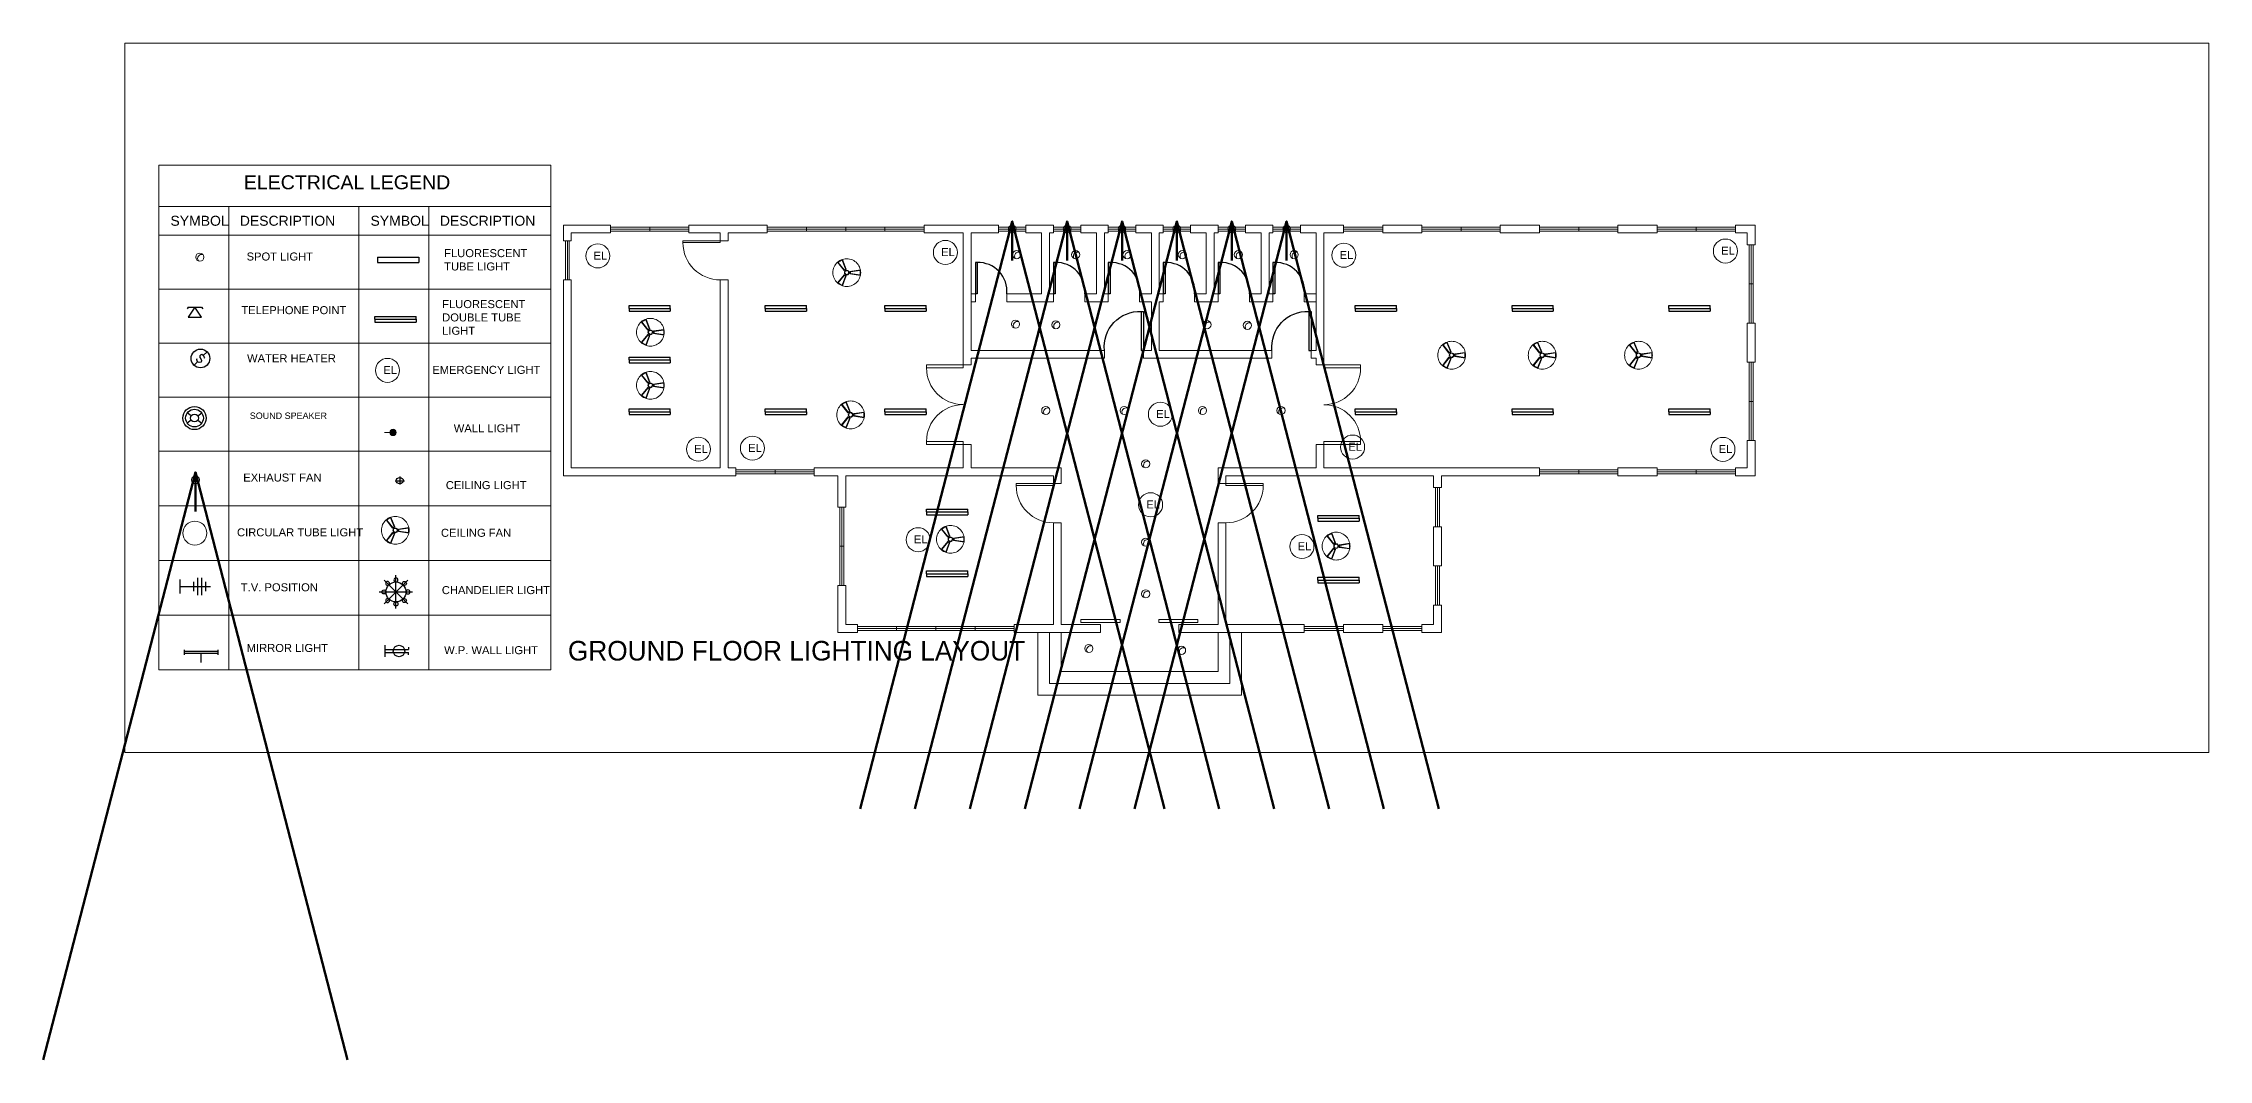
# Model space of a CAD drawing. Header units: inches. Extents: x 4 to 844, y 19 to 530.
# Drawn here: x 4 to 59.3, y 18.7 to 44.6 of the extents above; entities that cross this region are included whole.
import ezdxf

# ---------------------------------------------------------------- set-up
doc = ezdxf.new("R2010")
doc.units = ezdxf.units.IN
doc.header["$MEASUREMENT"] = 0
for name, color, linetype in [('DOOR', 2, 'Continuous'), ('EL_FITTINGS', 3, 'Continuous'), ('ELEC', 10, 'Continuous'), ('FUR', 6, 'Continuous'), ('Sanitry', 251, 'Continuous')]:
    doc.layers.add(name, color=color, linetype=linetype)
doc.layers.add('ELECTRICAL', color=200, linetype='Continuous', lineweight=18)
doc.styles.add('ARIAL', font='arial.ttf')
doc.styles.get("Standard").update_dxf_attribs({"font": 'arial.ttf'})
doc.styles.add('STYLUS', font='stylu.ttf')
doc.dimstyles.get("Standard").update_dxf_attribs({"dimtxt": 0.18, "dimasz": 0.18, "dimexe": 0.18, "dimexo": 0.0625, "dimgap": 0.09, "dimtad": 0, "dimtih": 1, "dimtoh": 1, "dimdec": 4, "dimzin": 0, "dimdsep": 46, "dimtxsty": 'Standard', "dimcen": 0.09, "dimadec": 0, "dimazin": 0, "dimtfac": 1, "dimtdec": 4, "dimtofl": 0, "dimtmove": 0, "dimatfit": 3, "dimfxl": 1, "dimtolj": 1, "dimtzin": 0, "dimarcsym": 0})

# ---------------------------------------------------------------- blocks, each defined once
blk = doc.blocks.new('DESK4')
at = {"color": 0}
for p, q in [((0, 1), (-0.06, 1)), ((0, 0), (-0.06, 0))]:
    blk.add_line(p, q, dxfattribs=at)
blk.add_lwpolyline([(-0.06, 1), (-0.06, 0)], dxfattribs=at)
blk.add_lwpolyline([(0.944, 0, 0.455404), (0, 1), (0, 0)], format="xyb", dxfattribs=at)
blk = doc.blocks.new('Fluorescent Double Tube Light')
at = {"layer": 'EL_FITTINGS', "color": 1}
for p, q in [((-51.5, 7.2), (51.5, 7.2)), ((-51.5, 0), (-51.5, 7.2)), ((-51.5, 0), (51.5, 0)), ((51.5, 0), (51.5, 7.2)), ((-51.5, 0), (51.5, 0)), ((-51.5, 0), (-51.5, -7.2)), ((-51.5, -7.2), (51.5, -7.2)), ((51.5, 0), (51.5, -7.2))]:
    blk.add_line(p, q, dxfattribs=at)
blk = doc.blocks.new('Telephone Point')
at = {"layer": 'EL_FITTINGS', "color": 1}
for p, q in [((-16.8, 24.7), (-19.6, 20.8)), ((0, 24.7), (-16.8, 0)), ((-16.8, 24.7), (16.8, 24.7)), ((-16.8, 0), (16.8, 0)), ((16.8, 0), (0, 24.7)), ((16.8, 24.7), (19.6, 20.8))]:
    blk.add_line(p, q, dxfattribs=at)
blk = doc.blocks.new('Water Heater')
at = {"layer": 'EL_FITTINGS', "color": 1}
for p, q in [((30.5, 7.4), (39.9, 16.6)), ((16.1, -8.7), (7.5, -17.2))]:
    blk.add_line(p, q, dxfattribs=at)
for points in [[(33.1, 1.7), (32.8, 4.8), (30.5, 7.4), (27.1, 9.5), (23.9, 9.2), (21.9, 6.6), (21.9, 2), (24.2, -0.9), (25.9, -5), (24.8, -9.3), (19.8, -10.1), (16.1, -8.7), (14.7, -3.8), (14.7, -2.4), (15.5, -0.1)], [(33.1, 1.7), (32.6, -0.3)]]:
    blk.add_lwpolyline(points, dxfattribs=at)
blk.add_circle((23.4, 0), 23.4, dxfattribs=at)
blk = doc.blocks.new('Flourescent Tube Light')
at = {"layer": 'EL_FITTINGS', "color": 1}
for p, q in [((-51.5, 6.8), (51.5, 6.8)), ((-51.5, 6.8), (-51.5, -6.8)), ((51.5, 6.8), (51.5, -6.8)), ((-51.5, -6.8), (51.5, -6.8))]:
    blk.add_line(p, q, dxfattribs=at)
blk = doc.blocks.new('DRHUDR')
at = {"color": 1}
for p, q in [((53434.9, 7577.1), (53424.6, 7584.4)), ((53451.1, 7577.1), (53461.4, 7584.4)), ((53434.9, 7565.4), (53424.6, 7558)), ((53451.1, 7565.4), (53461.4, 7558))]:
    blk.add_line(p, q, dxfattribs=at)
for radius in [29.6, 22.6, 9.97]:
    blk.add_circle((53443, 7571.2), radius, dxfattribs=at)
blk = doc.blocks.new('WALL LIGHT')
at = {"layer": 'ELECTRICAL'}
blk.add_hatch(color=256, dxfattribs=at).paths.add_polyline_path([(0.468, 0, 1), (0.217, 0, 1)])
blk.add_line((0.217, 0), (0, 0), dxfattribs=at)
blk.add_circle((0.342, 0), 0.126, dxfattribs=at)
blk = doc.blocks.new('Ceiling light')
at = {"layer": 'ELEC'}
for p, q in [((0, 0.157), (0, -0.157)), ((-0.187, -0.007), (0.178, -0.007))]:
    blk.add_line(p, q, dxfattribs=at)
blk.add_ellipse((-0.004, -0.005), major_axis=(0.141, 0), ratio=0.898978, start_param=3.141593, end_param=9.424778, dxfattribs=at)
blk = doc.blocks.new('dtrhtr')
at = {"layer": 'EL_FITTINGS', "color": 1}
for p, q in [((110116.8, -17669.4), (110116.8, -17682.1)), ((110202.4, -17673.1), (110116.8, -17673.1)), ((110202.4, -17669.4), (110202.4, -17682.1)), ((110202.4, -17678.4), (110116.8, -17678.4)), ((110159.6, -17678.4), (110159.6, -17701.3))]:
    blk.add_line(p, q, dxfattribs=at)
blk = doc.blocks.new('T.V. Position')
at = {"layer": 'EL_FITTINGS', "color": 1}
for p, q in [((0, 17.6), (0, -17.6)), ((0, 0), (76.7, 0)), ((34.5, 11.9), (34.5, -11.9)), ((44.4, 21.8), (44.4, -21.8)), ((54.3, 21.8), (54.3, -21.8)), ((64.2, 11.9), (64.2, -11.9))]:
    blk.add_line(p, q, dxfattribs=at)
blk = doc.blocks.new('WP Wall Light')
at = {"layer": 'EL_FITTINGS', "color": 1}
for p, q in [((0, 14.9), (0, -14.9)), ((0, 3.9), (59.1, 3.9)), ((59.1, 9.9), (59.1, 3.9)), ((0, -3.9), (59.1, -3.9)), ((59.1, -9.9), (59.1, -3.9))]:
    blk.add_line(p, q, dxfattribs=at)
blk.add_circle((35.4, 0), 14.3, dxfattribs=at)
blk = doc.blocks.new('Chandelier Light')
at = {"layer": 'EL_FITTINGS', "color": 1, "linetype": 'Continuous'}
for p, q in [((-41.7, 0), (41.7, 0)), ((29.5, 29.5), (-29.5, -29.5)), ((-29.5, 29.5), (29.5, -29.5)), ((0, -41.7), (0, 41.7))]:
    blk.add_line(p, q, dxfattribs=at)
at = {"layer": 'EL_FITTINGS', "color": 2, "linetype": 'Continuous', "extrusion": (0, 0, -1)}
for centre, major_axis in [((-30, 0), (-3.54, 3.54)), ((-30, 0), (-3.54, 3.54)), ((-21, 21.4), (0.05, 5)), ((0, 30), (3.54, 3.54)), ((-21, -21.4), (-5, -0.05))]:
    blk.add_ellipse(centre, major_axis=major_axis, ratio=1, start_param=0.785398, end_param=7.068583, dxfattribs=at)
at = {"layer": 'EL_FITTINGS', "color": 4, "linetype": 'Continuous', "extrusion": (0, 0, -1)}
blk.add_ellipse((0, 0), major_axis=(17.7, 17.7), ratio=1, start_param=0.785398, end_param=7.068583, dxfattribs=at)
at = {"layer": 'EL_FITTINGS', "color": 2, "linetype": 'Continuous'}
for centre, major_axis in [((21, 21.4), (-0.05, 5)), ((30, 0), (3.54, 3.54)), ((30, 0), (3.54, 3.54)), ((0, -30), (3.54, -3.54)), ((0, -30), (3.54, -3.54)), ((21, -21.4), (5, -0.05))]:
    blk.add_ellipse(centre, major_axis=major_axis, ratio=1, start_param=0.785398, end_param=7.068583, dxfattribs=at)

msp = doc.modelspace()

# ---------------------------------------------------------------- linework, layer by layer
at = {"color": 18, "lineweight": 0, "true_color": 0x000000}
for p, q in [((6.9703, 28.64019), (6.9703, 41.52901)), ((6.9703, 41.52901), (16.9703, 41.52901)), ((16.9703, 41.52901), (16.9703, 28.64019)), ((6.9703, 40.47258), (16.9703, 40.47258)), ((8.75727, 40.47258), (8.75727, 28.64019)), ((12.07399, 40.47258), (12.07399, 28.64019)), ((13.86096, 40.47258), (13.86096, 28.64019)), ((6.9703, 39.73765), (16.9703, 39.73765)), ((6.9703, 38.35966), (16.9703, 38.35966)), ((6.9703, 36.98166), (16.9703, 36.98166)), ((6.9703, 35.60366), (16.9703, 35.60366)), ((6.9703, 34.22567), (16.9703, 34.22567)), ((6.9703, 32.8293), (16.9703, 32.8293)), ((6.9703, 31.43293), (16.9703, 31.43293)), ((6.9703, 30.03656), (16.9703, 30.03656)), ((6.9703, 28.64019), (16.9703, 28.64019))]:
    msp.add_line(p, q, dxfattribs=at)
at = {"color": 40, "lineweight": 0, "true_color": 0xf8d731}
for p, q in [((17.29592, 39.99795), (18.49592, 39.99795)), ((17.29592, 39.59795), (17.29592, 39.99795)), ((18.49592, 39.79795), (18.49592, 39.99795)), ((18.49592, 39.94795), (20.49592, 39.94795)), ((18.49592, 39.89795), (20.49592, 39.89795)), ((18.49592, 39.84795), (20.49592, 39.84795)), ((19.49592, 39.84795), (19.49592, 39.94795)), ((20.49592, 39.99795), (22.49592, 39.99795)), ((20.49592, 39.79795), (20.49592, 39.99795)), ((22.49592, 39.79795), (22.49592, 39.99795)), ((22.49592, 39.94795), (26.49592, 39.94795)), ((22.49592, 39.89795), (26.49592, 39.89795)), ((22.49592, 39.84795), (26.49592, 39.84795)), ((23.49592, 39.84795), (23.49592, 39.94795)), ((24.49592, 39.84795), (24.49592, 39.94795)), ((25.49592, 39.84795), (25.49592, 39.94795)), ((26.49592, 39.99795), (28.09592, 39.99795)), ((26.49592, 39.79795), (26.49592, 39.99795)), ((26.49592, 39.99795), (28.39556, 39.99795)), ((28.39556, 39.94795), (29.09562, 39.94795)), ((28.39556, 39.89795), (29.09562, 39.89795)), ((28.39556, 39.84795), (29.09562, 39.84795)), ((29.09562, 39.79795), (29.09562, 39.99795)), ((29.79562, 39.94795), (30.49568, 39.94795)), ((29.79562, 39.89795), (30.49568, 39.89795)), ((29.79562, 39.84795), (30.49568, 39.84795)), ((30.49568, 39.79795), (30.49568, 39.99795)), ((31.19568, 39.94795), (31.89574, 39.94795)), ((31.19568, 39.89795), (31.89574, 39.89795)), ((31.19568, 39.84795), (31.89574, 39.84795)), ((31.89574, 39.79795), (31.89574, 39.99795)), ((32.59574, 39.94795), (33.2958, 39.94795)), ((32.59574, 39.89795), (33.2958, 39.89795)), ((32.59574, 39.84795), (33.2958, 39.84795)), ((33.2958, 39.79795), (33.2958, 39.99795)), ((33.9958, 39.94795), (34.69586, 39.94795)), ((33.9958, 39.89795), (34.69586, 39.89795)), ((33.9958, 39.84795), (34.69586, 39.84795)), ((34.69586, 39.79795), (34.69586, 39.99795)), ((35.39586, 39.94795), (36.09592, 39.94795)), ((35.39586, 39.89795), (36.09592, 39.89795)), ((35.39586, 39.84795), (36.09592, 39.84795)), ((36.09592, 39.99795), (37.19592, 39.99795)), ((36.09592, 39.99795), (37.19592, 39.99795)), ((36.09592, 39.79795), (36.09592, 39.99795)), ((37.19592, 39.79795), (37.19592, 39.99795)), ((37.19592, 39.94795), (38.19592, 39.94795)), ((37.19592, 39.89795), (38.19592, 39.89795)), ((37.19592, 39.84795), (38.19592, 39.84795)), ((38.19592, 39.99795), (39.19592, 39.99795)), ((38.19592, 39.79795), (38.19592, 39.99795)), ((39.19592, 39.79795), (39.19592, 39.99795)), ((39.19592, 39.94795), (41.19592, 39.94795)), ((39.19592, 39.89795), (41.19592, 39.89795)), ((39.19592, 39.84795), (41.19592, 39.84795)), ((40.19592, 39.84795), (40.19592, 39.94795)), ((41.19592, 39.99795), (42.19592, 39.99795)), ((41.19592, 39.79795), (41.19592, 39.99795)), ((42.19592, 39.79795), (42.19592, 39.99795)), ((42.19592, 39.94795), (44.19592, 39.94795)), ((42.19592, 39.89795), (44.19592, 39.89795)), ((42.19592, 39.84795), (44.19592, 39.84795)), ((43.19592, 39.84795), (43.19592, 39.94795)), ((44.19592, 39.99795), (45.19592, 39.99795)), ((44.19592, 39.79795), (44.19592, 39.99795)), ((45.19592, 39.79795), (45.19592, 39.99795)), ((45.19592, 39.94795), (47.19592, 39.94795)), ((45.19592, 39.89795), (47.19592, 39.89795)), ((45.19592, 39.84795), (47.19592, 39.84795)), ((46.19592, 39.84795), (46.19592, 39.94795)), ((47.19592, 39.99795), (47.69592, 39.99795)), ((47.19592, 39.79795), (47.19592, 39.99795)), ((47.69592, 39.99795), (47.69592, 39.49795)), ((17.49592, 39.59795), (17.29592, 39.59795)), ((17.34592, 38.59795), (17.34592, 39.59795)), ((17.39592, 38.59795), (17.39592, 39.59795)), ((17.44592, 38.59795), (17.44592, 39.59795)), ((21.29592, 39.59795), (21.49592, 39.59795)), ((47.49592, 39.49795), (47.69592, 39.49795)), ((47.54592, 39.49795), (47.54592, 37.49795)), ((47.59592, 39.49795), (47.59592, 37.49795)), ((47.64592, 39.49795), (47.64592, 37.49795)), ((17.29592, 33.59795), (17.29592, 38.59795)), ((17.49592, 38.59795), (17.29592, 38.59795)), ((21.29592, 38.59795), (21.49592, 38.59795)), ((27.70433, 38.24186), (27.80433, 38.24186)), ((27.80433, 38.24186), (27.80433, 38.04186)), ((28.60433, 38.24186), (28.60433, 38.04186)), ((29.69562, 38.24186), (29.79562, 38.24186)), ((29.79562, 38.24186), (29.79562, 38.04186)), ((30.59562, 38.24186), (30.59562, 38.04186)), ((31.09568, 38.24186), (31.19568, 38.24186)), ((31.19568, 38.24186), (31.19568, 38.04186)), ((31.99568, 38.24186), (31.99568, 38.04186)), ((32.49574, 38.24186), (32.59574, 38.24186)), ((32.59574, 38.24186), (32.59574, 38.04186)), ((33.39574, 38.24186), (33.39574, 38.04186)), ((33.8958, 38.24186), (33.9958, 38.24186)), ((33.9958, 38.24186), (33.9958, 38.04186)), ((34.7958, 38.24186), (34.7958, 38.04186)), ((35.29586, 38.24186), (35.39586, 38.24186)), ((35.39586, 38.24186), (35.39586, 38.04186)), ((36.19586, 38.24186), (36.19586, 38.04186)), ((47.54592, 38.49795), (47.64592, 38.49795)), ((47.49592, 37.49795), (47.69592, 37.49795)), ((47.69592, 37.49795), (47.69592, 36.49795)), ((31.09592, 36.79795), (31.09592, 36.59795)), ((32.09592, 36.79795), (32.09592, 36.59795)), ((35.37084, 36.79795), (35.37084, 36.59795)), ((36.37084, 36.79795), (36.37084, 36.59795)), ((47.49592, 36.49795), (47.69592, 36.49795)), ((47.54592, 36.49795), (47.54592, 34.49795)), ((47.59592, 36.49795), (47.59592, 34.49795)), ((47.64592, 36.49795), (47.64592, 34.49795)), ((27.49592, 36.43143), (27.69592, 36.43143)), ((36.69592, 36.42992), (36.49592, 36.42992)), ((47.54592, 35.49795), (47.64592, 35.49795)), ((27.69592, 34.39795), (27.49592, 34.39795)), ((36.49592, 34.39795), (36.69592, 34.39795)), ((47.49592, 34.49795), (47.69592, 34.49795)), ((47.69592, 34.49795), (47.69592, 33.59795)), ((21.69592, 33.79795), (21.69592, 33.59795)), ((23.69592, 33.74795), (21.69592, 33.74795)), ((23.69592, 33.69795), (21.69592, 33.69795)), ((22.69592, 33.74795), (22.69592, 33.64795)), ((23.69592, 33.79795), (23.69592, 33.59795)), ((42.19592, 33.79795), (42.19592, 33.59795)), ((44.19592, 33.74795), (42.19592, 33.74795)), ((44.19592, 33.69795), (42.19592, 33.69795)), ((43.19592, 33.74795), (43.19592, 33.64795)), ((44.19592, 33.79795), (44.19592, 33.59795)), ((45.19592, 33.79795), (45.19592, 33.59795)), ((47.19592, 33.74795), (45.19592, 33.74795)), ((47.19592, 33.69795), (45.19592, 33.69795)), ((46.19592, 33.74795), (46.19592, 33.64795)), ((47.19592, 33.79795), (47.19592, 33.59795)), ((21.69592, 33.59795), (17.29592, 33.59795)), ((17.49592, 33.59795), (21.69592, 33.59795)), ((23.69592, 33.64795), (21.69592, 33.64795)), ((23.69592, 33.59795), (24.29592, 33.59795)), ((24.29592, 33.59795), (23.69592, 33.59795)), ((24.29592, 32.79795), (24.29592, 33.59795)), ((29.79592, 33.39795), (29.99592, 33.39795)), ((34.19592, 33.39795), (33.99592, 33.39795)), ((39.49592, 33.29795), (39.69592, 33.29795)), ((39.54592, 33.29795), (39.54592, 32.29795)), ((39.59592, 33.29795), (39.59592, 32.29795)), ((39.64592, 33.29795), (39.64592, 32.29795)), ((39.69592, 33.59795), (42.19592, 33.59795)), ((42.19592, 33.59795), (39.69592, 33.59795)), ((39.69592, 33.59795), (39.69592, 33.29795)), ((44.19592, 33.64795), (42.19592, 33.64795)), ((44.19592, 33.59795), (45.19592, 33.59795)), ((45.19592, 33.59795), (44.19592, 33.59795)), ((47.19592, 33.64795), (45.19592, 33.64795)), ((47.19592, 33.59795), (47.49592, 33.59795)), ((47.69592, 33.59795), (47.19592, 33.59795)), ((24.49592, 32.79795), (24.29592, 32.79795)), ((24.34592, 30.79795), (24.34592, 32.79795)), ((24.39592, 30.79795), (24.39592, 32.79795)), ((24.44592, 30.79795), (24.44592, 32.79795)), ((29.79592, 32.39795), (29.99592, 32.39795)), ((34.19592, 32.39795), (33.99592, 32.39795)), ((39.49592, 32.29795), (39.69592, 32.29795)), ((39.69592, 32.29795), (39.69592, 31.29795)), ((24.44592, 31.79795), (24.34592, 31.79795)), ((39.49592, 31.29795), (39.69592, 31.29795)), ((39.54592, 31.29795), (39.54592, 30.29795)), ((39.59592, 31.29795), (39.59592, 30.29795)), ((39.64592, 31.29795), (39.64592, 30.29795)), ((24.29592, 29.59795), (24.29592, 30.79795)), ((24.49592, 30.79795), (24.29592, 30.79795)), ((30.49737, 29.92851), (31.49737, 29.92851)), ((30.49737, 29.84851), (30.49737, 29.92851)), ((31.49737, 29.84851), (30.49737, 29.84851)), ((31.49737, 29.92851), (31.49737, 29.84851)), ((32.48127, 29.92851), (33.48127, 29.92851)), ((32.48127, 29.84851), (32.48127, 29.92851)), ((33.48127, 29.84851), (32.48127, 29.84851)), ((33.48127, 29.92851), (33.48127, 29.84851)), ((39.49592, 30.29795), (39.69592, 30.29795)), ((39.69592, 30.29795), (39.69592, 29.59795)), ((24.79592, 29.59795), (24.29592, 29.59795)), ((24.79592, 29.79795), (24.79592, 29.59795)), ((28.79592, 29.74795), (24.79592, 29.74795)), ((28.79592, 29.69795), (24.79592, 29.69795)), ((28.79592, 29.64795), (24.79592, 29.64795)), ((25.79592, 29.74795), (25.79592, 29.64795)), ((26.79592, 29.74795), (26.79592, 29.64795)), ((27.79592, 29.74795), (27.79592, 29.64795)), ((28.79592, 29.79795), (28.79592, 29.59795)), ((30.99592, 29.59795), (28.79592, 29.59795)), ((30.99592, 29.79795), (30.99592, 29.59795)), ((32.99592, 29.79795), (32.99592, 29.59795)), ((36.19592, 29.59795), (32.99592, 29.59795)), ((36.19592, 29.79795), (36.19592, 29.59795)), ((37.19592, 29.74795), (36.19592, 29.74795)), ((37.19592, 29.69795), (36.19592, 29.69795)), ((37.19592, 29.64795), (36.19592, 29.64795)), ((37.19592, 29.79795), (37.19592, 29.59795)), ((38.19592, 29.59795), (37.19592, 29.59795)), ((38.19592, 29.79795), (38.19592, 29.59795)), ((39.19592, 29.74795), (38.19592, 29.74795)), ((39.19592, 29.69795), (38.19592, 29.69795)), ((39.19592, 29.64795), (38.19592, 29.64795)), ((39.19592, 29.79795), (39.19592, 29.59795)), ((39.69592, 29.59795), (39.19592, 29.59795))]:
    msp.add_line(p, q, dxfattribs=at)
at = {"lineweight": 0}
for p, q in [((17.49592, 39.79795), (18.49592, 39.79795)), ((17.49592, 39.79795), (17.49592, 39.59795)), ((20.49592, 39.79795), (21.29592, 39.79795)), ((21.29592, 39.79795), (21.29592, 39.59795)), ((21.49592, 39.79795), (22.49592, 39.79795)), ((21.49592, 39.79795), (21.49592, 39.59795)), ((26.49592, 39.79795), (27.49592, 39.79795)), ((27.49592, 39.79795), (27.49592, 36.39795)), ((27.69586, 39.79795), (28.39556, 39.79795)), ((27.69592, 39.79795), (27.69592, 36.79795)), ((28.39556, 39.79795), (28.39556, 39.99795)), ((29.79562, 39.99795), (29.09562, 39.99795)), ((29.09562, 39.79795), (29.49562, 39.79795)), ((29.49562, 39.79795), (29.49562, 38.24186)), ((29.69562, 39.79795), (29.69562, 38.24186)), ((29.69562, 39.79795), (29.79562, 39.79795)), ((29.79562, 39.79795), (29.79562, 39.99795)), ((30.49568, 39.99795), (31.19568, 39.99795)), ((30.49568, 39.79795), (30.89568, 39.79795)), ((30.89568, 39.79795), (30.89568, 38.24186)), ((31.09568, 39.79795), (31.09568, 38.24186)), ((31.09568, 39.79795), (31.19568, 39.79795)), ((31.19568, 39.79795), (31.19568, 39.99795)), ((31.89574, 39.99795), (32.59574, 39.99795)), ((31.89574, 39.79795), (32.29574, 39.79795)), ((32.29574, 39.79795), (32.29574, 38.24186)), ((32.49574, 39.79795), (32.49574, 38.24186)), ((32.49574, 39.79795), (32.59574, 39.79795)), ((32.59574, 39.79795), (32.59574, 39.99795)), ((33.2958, 39.99795), (33.9958, 39.99795)), ((33.2958, 39.79795), (33.6958, 39.79795)), ((33.6958, 39.79795), (33.6958, 38.24186)), ((33.8958, 39.79795), (33.8958, 38.24186)), ((33.8958, 39.79795), (33.9958, 39.79795)), ((33.9958, 39.79795), (33.9958, 39.99795)), ((34.69586, 39.99795), (35.39586, 39.99795)), ((34.69586, 39.79795), (35.09586, 39.79795)), ((35.09586, 39.79795), (35.09586, 38.24186)), ((35.29586, 39.79795), (35.29586, 38.24186)), ((35.29586, 39.79795), (35.39586, 39.79795)), ((35.39586, 39.79795), (35.39586, 39.99795)), ((36.09592, 39.79795), (36.49592, 39.79795)), ((36.09592, 39.79795), (36.49592, 39.79795)), ((36.49592, 39.79795), (36.49592, 36.79795)), ((36.69592, 39.79795), (37.19592, 39.79795)), ((36.69592, 39.79795), (36.69592, 36.39795)), ((38.19592, 39.79795), (39.19592, 39.79795)), ((41.19592, 39.79795), (42.19592, 39.79795)), ((44.19592, 39.79795), (45.19592, 39.79795)), ((47.19592, 39.79795), (47.49592, 39.79795)), ((47.49592, 39.79795), (47.49592, 39.49795)), ((17.49592, 38.59795), (17.49592, 33.79795)), ((21.29592, 38.59795), (21.29592, 33.79795)), ((21.49592, 38.59795), (21.49592, 33.79795)), ((27.85233, 38.24186), (27.69586, 38.24186)), ((27.70433, 38.24186), (27.85233, 38.24186)), ((28.60433, 38.24186), (29.49562, 38.24186)), ((29.69562, 38.24186), (29.84362, 38.24186)), ((30.59562, 38.24186), (30.89568, 38.24186)), ((31.09568, 38.24186), (31.24368, 38.24186)), ((31.99568, 38.24186), (32.29574, 38.24186)), ((32.49574, 38.24186), (32.64374, 38.24186)), ((33.39574, 38.24186), (33.6958, 38.24186)), ((33.8958, 38.24186), (34.0438, 38.24186)), ((34.7958, 38.24186), (35.09586, 38.24186)), ((35.29586, 38.24186), (35.44386, 38.24186)), ((36.19586, 38.24186), (36.49592, 38.24186)), ((27.80433, 38.04186), (27.69586, 38.04186)), ((28.60433, 38.04186), (29.79562, 38.04186)), ((30.59562, 38.04186), (31.19568, 38.04186)), ((31.99568, 38.04186), (32.29574, 38.04186)), ((32.29574, 38.04186), (32.29574, 36.79795)), ((32.49574, 38.04186), (32.49574, 36.79795)), ((32.49574, 38.04186), (32.59574, 38.04186)), ((33.39574, 38.04186), (33.9958, 38.04186)), ((34.7958, 38.04186), (35.39586, 38.04186)), ((36.19586, 38.04186), (36.49592, 38.04186)), ((47.49592, 37.49795), (47.49592, 36.49795)), ((27.69592, 36.79795), (31.09593, 36.79795)), ((27.69592, 36.59795), (27.69592, 36.43143)), ((27.69592, 36.59795), (31.09592, 36.59795)), ((32.03616, 36.79795), (32.29574, 36.79795)), ((32.09592, 36.59795), (35.37084, 36.59795)), ((32.49574, 36.79795), (35.37086, 36.79795)), ((36.31108, 36.79795), (36.49592, 36.79795)), ((36.37084, 36.59795), (36.49592, 36.59795)), ((36.49592, 36.59795), (36.49592, 36.42992)), ((27.49592, 34.39795), (27.49592, 33.79795)), ((27.69592, 34.39795), (27.69592, 33.79795)), ((36.49592, 34.39795), (36.49592, 33.79795)), ((36.69592, 34.39795), (36.69592, 33.79795)), ((47.49592, 34.49795), (47.49592, 33.79795)), ((17.49592, 33.79795), (21.29592, 33.79795)), ((21.29592, 33.79795), (17.49592, 33.79795)), ((21.49592, 33.79795), (21.69592, 33.79795)), ((21.69592, 33.79795), (21.49592, 33.79795)), ((23.69592, 33.79795), (27.49592, 33.79795)), ((24.49592, 33.79795), (23.69592, 33.79795)), ((27.49592, 33.79795), (24.49592, 33.79795)), ((27.69592, 33.79795), (29.99592, 33.79795)), ((29.99592, 33.79795), (29.99592, 33.39795)), ((33.99592, 33.79795), (36.49592, 33.79795)), ((33.99592, 33.79795), (33.99592, 33.39795)), ((36.69592, 33.79795), (42.19592, 33.79795)), ((36.69592, 33.79795), (39.49592, 33.79795)), ((44.19592, 33.79795), (45.19592, 33.79795)), ((47.19592, 33.79795), (47.49592, 33.79795)), ((24.49592, 33.59795), (29.79592, 33.59795)), ((24.49592, 33.59795), (24.49592, 32.79795)), ((29.79592, 33.59795), (29.79592, 33.39795)), ((34.19592, 33.59795), (39.49592, 33.59795)), ((34.19592, 33.59795), (34.19592, 33.39795)), ((39.49592, 33.59795), (39.49592, 33.29795)), ((29.79592, 32.39795), (29.79592, 29.79795)), ((29.99592, 32.39795), (29.99592, 29.79795)), ((33.99592, 32.39795), (33.99592, 29.79795)), ((34.19592, 32.39795), (34.19592, 29.79795)), ((39.49592, 32.29795), (39.49592, 31.29795)), ((24.49592, 30.79795), (24.49592, 29.79795)), ((39.49592, 30.29795), (39.49592, 29.79795)), ((24.49592, 29.79795), (24.79592, 29.79795)), ((28.79592, 29.79795), (29.79592, 29.79795)), ((29.39592, 29.59795), (29.39592, 27.99795)), ((29.69592, 29.59795), (29.69592, 28.29795)), ((29.99592, 29.79795), (30.99592, 29.79795)), ((29.99592, 29.59795), (29.99592, 28.59795)), ((33.99592, 29.79795), (32.99592, 29.79795)), ((33.99592, 29.59795), (33.99592, 28.59795)), ((35.49592, 29.79795), (34.19592, 29.79795)), ((34.29592, 29.59795), (34.29592, 28.29795)), ((34.59592, 29.59795), (34.59592, 27.99795)), ((36.19592, 29.79795), (35.49592, 29.79795)), ((38.19592, 29.79795), (37.19592, 29.79795)), ((39.49592, 29.79795), (39.19592, 29.79795)), ((34.29592, 28.29795), (29.69592, 28.29795)), ((33.99592, 28.59795), (29.99592, 28.59795)), ((34.59592, 27.99795), (29.39592, 27.99795))]:
    msp.add_line(p, q, dxfattribs=at)
msp.add_lwpolyline([(6.10626, 44.64081), (59.26807, 44.64081), (59.26807, 26.5347), (6.10626, 26.5347)], close=True, dxfattribs=at)
at = {"layer": 'DOOR', "lineweight": 0}
for points in [[(21.29592, 39.59795), (20.34463, 39.59795), (20.34463, 39.55038), (21.29592, 39.55038)], [(27.49592, 36.43143), (26.55872, 36.43143), (26.55872, 36.35189), (27.49592, 36.35189)], [(36.69592, 36.42992), (37.63312, 36.42992), (37.63312, 36.35038), (36.69592, 36.35038)], [(27.49592, 34.39795), (26.55872, 34.39795), (26.55872, 34.47749), (27.49592, 34.47749)], [(36.69592, 34.39644), (37.63312, 34.39644), (37.63312, 34.47598), (36.69592, 34.47598)], [(29.79592, 33.39795), (28.84463, 33.39795), (28.84463, 33.35038), (29.79592, 33.35038)], [(34.19592, 33.39795), (35.1472, 33.39795), (35.1472, 33.35038), (34.19592, 33.35038)]]:
    msp.add_lwpolyline(points, close=True, dxfattribs=at)
for centre, radius, start, end in [((21.29592, 39.55038), 0.95128, 180, 270), ((27.49592, 36.35189), 0.9372, 180, 270), ((36.69592, 36.35038), 0.9372, 270, 0), ((27.49592, 34.47749), 0.9372, 90, 180), ((36.69592, 34.47598), 0.9372, 0, 90), ((29.79592, 33.35038), 0.95128, 180, 270), ((34.19592, 33.35038), 0.95128, 270, 0)]:
    msp.add_arc(centre, radius, start, end, dxfattribs=at)
at = {"layer": 'Sanitry', "color": 1, "lineweight": 0, "ltscale": 0.1}
for p, q in [((28.8163, 39.96866), (28.67488, 39.82724)), ((28.8163, 39.82724), (28.67488, 39.96866)), ((30.21636, 39.96866), (30.07494, 39.82724)), ((30.21636, 39.82724), (30.07494, 39.96866)), ((31.61642, 39.96866), (31.475, 39.82724)), ((31.61642, 39.82724), (31.475, 39.96866)), ((33.01648, 39.96866), (32.87506, 39.82724)), ((33.01648, 39.82724), (32.87506, 39.96866)), ((34.41654, 39.96866), (34.27512, 39.82724)), ((34.41654, 39.82724), (34.27512, 39.96866)), ((35.8166, 39.96866), (35.67518, 39.82724)), ((35.8166, 39.82724), (35.67518, 39.96866)), ((7.97939, 33.56555), (7.83797, 33.42413)), ((7.97939, 33.42413), (7.83797, 33.56555))]:
    msp.add_line(p, q, dxfattribs=at)
at = {"layer": 'Sanitry', "color": 1, "lineweight": 0}
for points in [[(24.28698, 39.04956, -0.10377628), (24.41312, 39.12239), (24.51126, 38.87054), (24.45602, 38.83865)], [(24.41312, 38.44837, -0.10377628), (24.28698, 38.5212), (24.45602, 38.73211), (24.51126, 38.70022)], [(24.30598, 39.04782, -0.08455837), (24.40514, 39.10506), (24.49419, 38.87654), (24.45936, 38.85644)], [(24.40514, 38.4657, -0.08455837), (24.30598, 38.52295), (24.45936, 38.71433), (24.49419, 38.69422)], [(24.8707, 38.71256), (24.60352, 38.75349), (24.60352, 38.81727), (24.8707, 38.85821, -0.10377628)], [(24.85968, 38.72814), (24.61726, 38.76528), (24.61726, 38.80549), (24.85968, 38.84263, -0.08455837)], [(19.27688, 37.52723, -0.10377628), (19.40302, 37.60005), (19.50116, 37.34821), (19.44592, 37.31632)], [(19.29588, 37.52548, -0.08455837), (19.39503, 37.58273), (19.48408, 37.3542), (19.44926, 37.3341)], [(19.40302, 36.92604, -0.10377628), (19.27688, 36.99886), (19.44592, 37.20978), (19.50116, 37.17789)], [(19.39503, 36.94337, -0.08455837), (19.29588, 37.00061), (19.44926, 37.19199), (19.48408, 37.17189)], [(19.8606, 37.19022), (19.59342, 37.23116), (19.59342, 37.29494), (19.8606, 37.33587, -0.10377628)], [(19.84958, 37.2058), (19.60715, 37.24294), (19.60715, 37.28315), (19.84958, 37.32029, -0.08455837)], [(39.71799, 36.94114, -0.10377628), (39.84413, 37.01396), (39.94227, 36.76212), (39.88703, 36.73023)], [(42.02859, 36.94114, -0.10377628), (42.15472, 37.01396), (42.25286, 36.76212), (42.19762, 36.73023)], [(44.48515, 36.94114, -0.10377628), (44.61129, 37.01396), (44.70942, 36.76212), (44.65419, 36.73023)], [(39.84413, 36.33995, -0.10377628), (39.71799, 36.41277), (39.88703, 36.62369), (39.94227, 36.5918)], [(39.73699, 36.93939, -0.08455837), (39.83615, 36.99664), (39.92519, 36.76811), (39.89037, 36.74801)], [(39.83615, 36.35728, -0.08455837), (39.73699, 36.41452), (39.89037, 36.6059), (39.92519, 36.5858)], [(40.30171, 36.60413), (40.03453, 36.64507), (40.03453, 36.70885), (40.30171, 36.74978, -0.10377628)], [(40.29069, 36.61971), (40.04826, 36.65685), (40.04826, 36.69706), (40.29069, 36.7342, -0.08455837)], [(42.15472, 36.33995, -0.10377628), (42.02859, 36.41277), (42.19762, 36.62369), (42.25286, 36.5918)], [(42.04758, 36.93939, -0.08455837), (42.14674, 36.99664), (42.23579, 36.76811), (42.20097, 36.74801)], [(42.14674, 36.35728, -0.08455837), (42.04758, 36.41452), (42.20097, 36.6059), (42.23579, 36.5858)], [(42.6123, 36.60413), (42.34513, 36.64507), (42.34513, 36.70885), (42.6123, 36.74978, -0.10377628)], [(42.60129, 36.61971), (42.35886, 36.65685), (42.35886, 36.69706), (42.60129, 36.7342, -0.08455837)], [(44.61129, 36.33995, -0.10377628), (44.48515, 36.41277), (44.65419, 36.62369), (44.70942, 36.5918)], [(44.50415, 36.93939, -0.08455837), (44.6033, 36.99664), (44.69235, 36.76811), (44.65753, 36.74801)], [(44.6033, 36.35728, -0.08455837), (44.50415, 36.41452), (44.65753, 36.6059), (44.69235, 36.5858)], [(45.06886, 36.60413), (44.80169, 36.64507), (44.80169, 36.70885), (45.06886, 36.74978, -0.10377628)], [(45.05785, 36.61971), (44.81542, 36.65685), (44.81542, 36.69706), (45.05785, 36.7342, -0.08455837)], [(19.27688, 36.17251, -0.10377628), (19.40302, 36.24534), (19.50116, 35.99349), (19.44592, 35.9616)], [(19.29588, 36.17076, -0.08455837), (19.39503, 36.22801), (19.48408, 35.99949), (19.44926, 35.97938)], [(19.8606, 35.83551), (19.59342, 35.87644), (19.59342, 35.94022), (19.8606, 35.98116, -0.10377628)], [(19.84958, 35.85108), (19.60715, 35.88823), (19.60715, 35.92843), (19.84958, 35.96558, -0.08455837)], [(19.40302, 35.57132, -0.10377628), (19.27688, 35.64415), (19.44592, 35.85506), (19.50116, 35.82317)], [(19.39503, 35.58865, -0.08455837), (19.29588, 35.6459), (19.44926, 35.83728), (19.48408, 35.81717)], [(24.38473, 35.418, -0.10377628), (24.51087, 35.49083), (24.60901, 35.23898), (24.55377, 35.20709)], [(24.40373, 35.41625, -0.08455837), (24.50289, 35.4735), (24.59193, 35.24498), (24.55711, 35.22487)], [(24.51087, 34.81681, -0.10377628), (24.38473, 34.88964), (24.55377, 35.10055), (24.60901, 35.06866)], [(24.50289, 34.83414, -0.08455837), (24.40373, 34.89139), (24.55711, 35.08277), (24.59193, 35.06266)], [(24.96845, 35.08099), (24.70127, 35.12193), (24.70127, 35.18571), (24.96845, 35.22665, -0.10377628)], [(24.95743, 35.09657), (24.715, 35.13372), (24.715, 35.17392), (24.95743, 35.21107, -0.08455837)], [(12.76912, 32.47017, -0.10377628), (12.89526, 32.54299), (12.9934, 32.29115), (12.93816, 32.25925)], [(12.89526, 31.86898, -0.10377628), (12.76912, 31.9418), (12.93816, 32.15272), (12.9934, 32.12083)], [(12.78812, 32.46842, -0.08455837), (12.88728, 32.52567), (12.97633, 32.29714), (12.9415, 32.27704)], [(12.88728, 31.88631, -0.08455837), (12.78812, 31.94355), (12.9415, 32.13493), (12.97633, 32.11483)], [(13.35284, 32.13316), (13.08566, 32.17409), (13.08566, 32.23788), (13.35284, 32.27881, -0.10377628)], [(13.34182, 32.14874), (13.0994, 32.18588), (13.0994, 32.22609), (13.34182, 32.26323, -0.08455837)], [(26.93087, 32.2408, -0.10377628), (27.05701, 32.31363), (27.15515, 32.06178), (27.09991, 32.02989)], [(26.94987, 32.23906, -0.08455837), (27.04903, 32.2963), (27.13808, 32.06778), (27.10325, 32.04768)], [(27.51459, 31.9038), (27.24741, 31.94473), (27.24741, 32.00851), (27.51459, 32.04945, -0.10377628)], [(36.77068, 32.06687, -0.10377628), (36.89682, 32.1397), (36.99495, 31.88785), (36.93972, 31.85596)], [(36.78968, 32.06512, -0.08455837), (36.88883, 32.12237), (36.97788, 31.89385), (36.94306, 31.87374)], [(27.05701, 31.63961, -0.10377628), (26.93087, 31.71244), (27.09991, 31.92335), (27.15515, 31.89146)], [(27.04903, 31.65694, -0.08455837), (26.94987, 31.71419), (27.10325, 31.90557), (27.13808, 31.88546)], [(27.50358, 31.91938), (27.26115, 31.95652), (27.26115, 31.99673), (27.50358, 32.03387, -0.08455837)], [(36.89682, 31.46568, -0.10377628), (36.77068, 31.53851), (36.93972, 31.74942), (36.99495, 31.71753)], [(36.88883, 31.48301, -0.08455837), (36.78968, 31.54025), (36.94306, 31.73163), (36.97788, 31.71153)], [(37.35439, 31.72986), (37.08722, 31.7708), (37.08722, 31.83458), (37.35439, 31.87551, -0.10377628)], [(37.34338, 31.74544), (37.10095, 31.78258), (37.10095, 31.82279), (37.34338, 31.85993, -0.08455837)]]:
    msp.add_lwpolyline(points, format="xyb", close=True, dxfattribs=at)
for points in [[(24.47557, 38.84994), (24.48545, 38.83283)], [(24.47557, 38.72083), (24.48545, 38.73793)], [(24.49171, 38.85926), (24.50159, 38.84215)], [(24.49171, 38.71151), (24.50159, 38.72861)], [(24.60352, 38.7947), (24.58377, 38.7947)], [(24.60352, 38.77606), (24.58377, 38.77606)], [(19.46547, 37.3276), (19.47534, 37.3105)], [(19.46547, 37.19849), (19.47534, 37.2156)], [(19.48161, 37.33692), (19.49148, 37.31982)], [(19.48161, 37.18917), (19.49148, 37.20628)], [(19.59342, 37.27237), (19.57367, 37.27237)], [(19.59342, 37.25373), (19.57367, 37.25373)], [(39.90658, 36.74151), (39.91645, 36.72441)], [(39.90658, 36.6124), (39.91645, 36.62951)], [(39.92272, 36.75083), (39.93259, 36.73373)], [(39.92272, 36.60308), (39.93259, 36.62019)], [(40.03453, 36.68628), (40.01478, 36.68628)], [(40.03453, 36.66764), (40.01478, 36.66764)], [(42.21717, 36.74151), (42.22705, 36.72441)], [(42.21717, 36.6124), (42.22705, 36.62951)], [(42.23331, 36.75083), (42.24319, 36.73373)], [(42.23331, 36.60308), (42.24319, 36.62019)], [(42.34513, 36.68628), (42.32537, 36.68628)], [(42.34513, 36.66764), (42.32537, 36.66764)], [(44.67373, 36.74151), (44.68361, 36.72441)], [(44.67373, 36.6124), (44.68361, 36.62951)], [(44.68988, 36.75083), (44.69975, 36.73373)], [(44.68988, 36.60308), (44.69975, 36.62019)], [(44.80169, 36.68628), (44.78194, 36.68628)], [(44.80169, 36.66764), (44.78194, 36.66764)], [(19.46547, 35.97289), (19.47534, 35.95578)], [(19.48161, 35.9822), (19.49148, 35.9651)], [(19.59342, 35.91765), (19.57367, 35.91765)], [(19.46547, 35.84378), (19.47534, 35.86088)], [(19.48161, 35.83446), (19.49148, 35.85156)], [(19.59342, 35.89901), (19.57367, 35.89901)], [(24.57332, 35.21838), (24.58319, 35.20127)], [(24.57332, 35.08926), (24.58319, 35.10637)], [(24.58946, 35.22769), (24.59934, 35.21059)], [(24.58946, 35.07995), (24.59934, 35.09705)], [(24.70127, 35.16314), (24.68152, 35.16314)], [(24.70127, 35.1445), (24.68152, 35.1445)], [(12.95771, 32.27054), (12.96759, 32.25344)], [(12.95771, 32.14143), (12.96759, 32.15854)], [(12.97385, 32.27986), (12.98373, 32.26276)], [(12.97385, 32.13211), (12.98373, 32.14922)], [(13.08566, 32.2153), (13.06591, 32.2153)], [(13.08566, 32.19667), (13.06591, 32.19667)], [(27.11946, 32.04118), (27.12934, 32.02407)], [(27.1356, 32.0505), (27.14548, 32.03339)], [(27.11946, 31.91207), (27.12934, 31.92917)], [(27.1356, 31.90275), (27.14548, 31.91985)], [(27.24741, 31.98594), (27.22766, 31.98594)], [(27.24741, 31.9673), (27.22766, 31.9673)], [(36.95927, 31.86724), (36.96914, 31.85014)], [(36.95927, 31.73813), (36.96914, 31.75524)], [(36.97541, 31.87656), (36.98528, 31.85946)], [(36.97541, 31.72881), (36.98528, 31.74592)], [(37.08722, 31.81201), (37.06747, 31.81201)], [(37.08722, 31.79337), (37.06747, 31.79337)]]:
    msp.add_lwpolyline(points, dxfattribs=at)
at = {"layer": 'Sanitry', "color": 1, "lineweight": 0, "ltscale": 0.1}
for centre in [(28.74559, 39.89795), (30.14565, 39.89795), (31.54571, 39.89795), (32.94577, 39.89795), (34.34583, 39.89795), (35.74589, 39.89795), (7.90868, 33.49484)]:
    msp.add_circle(centre, 0.1, dxfattribs=at)
at = {"layer": 'Sanitry', "color": 1, "lineweight": 0}
for centre, radius in [((8.01888, 39.18069), 0.10419), ((18.17168, 39.21132), 0.30635), ((27.03872, 39.30135), 0.30635), ((28.85887, 39.24371), 0.10419), ((30.36237, 39.24371), 0.10419), ((31.67487, 39.24371), 0.10419), ((33.08274, 39.24371), 0.10419), ((34.51343, 39.24371), 0.10419), ((35.93802, 39.24371), 0.10419), ((37.20497, 39.22884), 0.30635), ((46.93851, 39.33732), 0.30635), ((24.5236, 38.78538), 0.06089), ((24.5236, 38.78538), 0.04815), ((28.82848, 37.47), 0.10419), ((19.5135, 37.26305), 0.06089), ((19.5135, 37.26305), 0.04815), ((29.85862, 37.45411), 0.10419), ((33.71448, 37.4555), 0.10419), ((34.74462, 37.43961), 0.10419), ((12.80744, 36.2904), 0.30635), ((39.95461, 36.67696), 0.06089), ((39.95461, 36.67696), 0.04815), ((42.2652, 36.67696), 0.06089), ((42.2652, 36.67696), 0.04815), ((44.72177, 36.67696), 0.06089), ((44.72177, 36.67696), 0.04815), ((19.5135, 35.90833), 0.06089), ((19.5135, 35.90833), 0.04815), ((29.6001, 35.26481), 0.10419), ((31.6001, 35.26481), 0.10419), ((32.52476, 35.16912), 0.30635), ((33.6001, 35.26481), 0.10419), ((35.6001, 35.26481), 0.10419), ((24.62135, 35.15382), 0.06089), ((24.62135, 35.15382), 0.04815), ((20.73954, 34.27619), 0.30635), ((22.1158, 34.30262), 0.30635), ((37.42844, 34.33274), 0.30635), ((46.87635, 34.27352), 0.30635), ((32.14945, 33.90213), 0.10419), ((32.27537, 32.85961), 0.30635), ((7.89229, 32.13511), 0.30635), ((13.00574, 32.20599), 0.06089), ((13.00574, 32.20599), 0.04815), ((26.344, 31.96736), 0.30635), ((36.13602, 31.79224), 0.30635), ((27.16749, 31.97662), 0.06089), ((27.16749, 31.97662), 0.04815), ((32.14945, 31.90213), 0.10419), ((37.0073, 31.80269), 0.06089), ((37.0073, 31.80269), 0.04815), ((32.14945, 30.58404), 0.10419), ((30.69896, 29.18972), 0.10419), ((33.06502, 29.14169), 0.10419)]:
    msp.add_circle(centre, radius, dxfattribs=at)
at = {"layer": 'Sanitry', "lineweight": 0}
for centre in [(8.06731, 39.14393), (28.9073, 39.20695), (30.4108, 39.20695), (31.7233, 39.20695), (33.13117, 39.20695), (34.56186, 39.20695), (35.98644, 39.20695), (28.87691, 37.43324), (29.90705, 37.41735), (33.76291, 37.41874), (34.79305, 37.40285), (29.64853, 35.22805), (31.64853, 35.22805), (33.64853, 35.22805), (35.64853, 35.22805), (32.19788, 33.86537), (32.19788, 31.86537), (32.19788, 30.54728), (30.74739, 29.15296), (33.11344, 29.10493)]:
    msp.add_arc(centre, 0.10419, 69.764156, 215.834916, dxfattribs=at)
at = {"layer": 'Sanitry', "color": 1, "lineweight": 0, "ltscale": 25}
for centre, start, end in [((24.5236, 38.78538), 131.849469, 228.150531), ((24.5236, 38.78538), 11.849469, 108.150531), ((24.5236, 38.78538), 251.849469, 348.150531), ((19.5135, 37.26305), 11.849469, 108.150531), ((19.5135, 37.26305), 131.849469, 228.150531), ((19.5135, 37.26305), 251.849469, 348.150531), ((39.95461, 36.67696), 11.849469, 108.150531), ((42.2652, 36.67696), 11.849469, 108.150531), ((44.72177, 36.67696), 11.849469, 108.150531), ((39.95461, 36.67696), 131.849469, 228.150531), ((39.95461, 36.67696), 251.849469, 348.150531), ((42.2652, 36.67696), 131.849469, 228.150531), ((42.2652, 36.67696), 251.849469, 348.150531), ((44.72177, 36.67696), 131.849469, 228.150531), ((44.72177, 36.67696), 251.849469, 348.150531), ((19.5135, 35.90833), 131.849469, 228.150531), ((19.5135, 35.90833), 11.849469, 108.150531), ((19.5135, 35.90833), 251.849469, 348.150531), ((24.62135, 35.15382), 131.849469, 228.150531), ((24.62135, 35.15382), 11.849469, 108.150531), ((24.62135, 35.15382), 251.849469, 348.150531), ((13.00574, 32.20599), 131.849469, 228.150531), ((13.00574, 32.20599), 11.849469, 108.150531), ((13.00574, 32.20599), 251.849469, 348.150531), ((27.16749, 31.97662), 131.849469, 228.150531), ((27.16749, 31.97662), 11.849469, 108.150531), ((37.0073, 31.80269), 131.849469, 228.150531), ((37.0073, 31.80269), 11.849469, 108.150531), ((27.16749, 31.97662), 251.849469, 348.150531), ((37.0073, 31.80269), 251.849469, 348.150531)]:
    msp.add_arc(centre, 0.35465, start, end, dxfattribs=at)

# ---------------------------------------------------------------- block references
at = {"lineweight": 0, "xscale": 0.010207379169022, "yscale": 0.010207379169022, "zscale": 0.010207379169022}
for p in [(13.01012, 37.59344), (19.49592, 37.87144), (22.97001, 37.87144), (26.02182, 37.87144), (38.02182, 37.87144), (42.02182, 37.87144), (46.02182, 37.87144), (19.49592, 36.55627), (19.49592, 35.23412), (22.97001, 35.23412), (26.02182, 35.23412), (38.02182, 35.23412), (42.02182, 35.23412), (46.02182, 35.23412), (27.08708, 32.67563), (37.06692, 32.51505), (27.08708, 31.09825), (37.06692, 30.93766)]:
    msp.add_blockref('Fluorescent Double Tube Light', p, dxfattribs=at)
at = {"layer": 'FUR', "color": 40, "lineweight": 0, "true_color": 0xf8d731}
for p, xscale, yscale, zscale in [((27.85233, 38.24186), 0.8, 0.8, 0.8), ((29.84362, 38.24186), 0.8, 0.8, 0.8), ((31.24368, 38.24186), 0.8, 0.8, 0.8), ((32.64374, 38.24186), 0.8, 0.8, 0.8), ((34.0438, 38.24186), 0.8, 0.8, 0.8), ((35.44386, 38.24186), 0.8, 0.8, 0.8), ((32.03616, 36.79795), -0.99599986897069, 0.99599986897069, 0.99599986897069), ((36.31108, 36.79795), -0.99599986897069, 0.99599986897069, 0.99599986897069)]:
    msp.add_blockref('DESK4', p, dxfattribs=dict(at, xscale=xscale, yscale=yscale, zscale=zscale))
at = {"layer": 'Sanitry', "lineweight": 0}
for name, p, xscale, yscale, zscale in [('Flourescent Tube Light', (13.08149, 39.1114), 0.010207379169022, 0.010207379169022, 0.010207379169022), ('Telephone Point', (7.89429, 37.64797), 0.010207379169022, 0.010207379169022, 0.010207379169022), ('Fluorescent Double Tube Light', (13.01012, 37.59344), 0.010207379169022, 0.010207379169022, 0.010207379169022), ('Fluorescent Double Tube Light', (19.49592, 37.87144), 0.010207379169022, 0.010207379169022, 0.010207379169022), ('Fluorescent Double Tube Light', (22.97001, 37.87144), 0.010207379169022, 0.010207379169022, 0.010207379169022), ('Fluorescent Double Tube Light', (26.02182, 37.87144), 0.010207379169022, 0.010207379169022, 0.010207379169022), ('Fluorescent Double Tube Light', (38.02182, 37.87144), 0.010207379169022, 0.010207379169022, 0.010207379169022), ('Fluorescent Double Tube Light', (42.02182, 37.87144), 0.010207379169022, 0.010207379169022, 0.010207379169022), ('Fluorescent Double Tube Light', (46.02182, 37.87144), 0.010207379169022, 0.010207379169022, 0.010207379169022), ('Water Heater', (7.79697, 36.59448), 0.010207379169022, 0.010207379169022, 0.010207379169022), ('Fluorescent Double Tube Light', (19.49592, 36.55627), 0.010207379169022, 0.010207379169022, 0.010207379169022), ('Fluorescent Double Tube Light', (19.49592, 35.23412), 0.010207379169022, 0.010207379169022, 0.010207379169022), ('Fluorescent Double Tube Light', (22.97001, 35.23412), 0.010207379169022, 0.010207379169022, 0.010207379169022), ('Fluorescent Double Tube Light', (26.02182, 35.23412), 0.010207379169022, 0.010207379169022, 0.010207379169022), ('Fluorescent Double Tube Light', (38.02182, 35.23412), 0.010207379169022, 0.010207379169022, 0.010207379169022), ('Fluorescent Double Tube Light', (42.02182, 35.23412), 0.010207379169022, 0.010207379169022, 0.010207379169022), ('Fluorescent Double Tube Light', (46.02182, 35.23412), 0.010207379169022, 0.010207379169022, 0.010207379169022), ('WALL LIGHT', (12.72822, 34.70509), 0.643064887648386, 0.643064887648386, 0.643064887648386), ('Ceiling light', (13.12364, 33.47598), 0.643064887648386, 0.643064887648386, 0.643064887648386), ('Fluorescent Double Tube Light', (27.08708, 32.67563), 0.010207379169022, 0.010207379169022, 0.010207379169022), ('Fluorescent Double Tube Light', (37.06692, 32.51505), 0.010207379169022, 0.010207379169022, 0.010207379169022), ('T.V. Position', (7.50746, 30.77325), 0.010207379169022, 0.010207379169022, 0.010207379169022), ('Chandelier Light', (13.02229, 30.63168), 0.010207379169022, 0.010207379169022, 0.010207379169022), ('Fluorescent Double Tube Light', (27.08708, 31.09825), 0.010207379169022, 0.010207379169022, 0.010207379169022), ('Fluorescent Double Tube Light', (37.06692, 30.93766), 0.010207379169022, 0.010207379169022, 0.010207379169022), ('dtrhtr', (-1093.54723, 205.84681), 0.01, 0.01, 0.01), ('WP Wall Light', (12.74001, 29.12496), 0.010207379169022, 0.010207379169022, 0.010207379169022)]:
    msp.add_blockref(name, p, dxfattribs=dict(at, xscale=xscale, yscale=yscale, zscale=zscale))
at = {"layer": 'Sanitry', "color": 1, "lineweight": 0, "xscale": 0.01, "yscale": 0.01, "zscale": 0.01}
msp.add_blockref('DRHUDR', (-526.54654, -40.63938), dxfattribs=at)

# ---------------------------------------------------------------- texts
at = {"color": 5, "lineweight": 0, "style": 'ARIAL'}
for s, height, p in [('SYMBOL', 0.255184, (7.26938, 39.98171)), ('DESCRIPTION', 0.2551845, (9.03905, 39.98171)), ('SYMBOL', 0.255184, (12.37307, 39.98171)), ('DESCRIPTION', 0.2551845, (14.14274, 39.98171))]:
    msp.add_text(s, height=height, dxfattribs=at).set_placement(p)
at = {"lineweight": 0, "insert": (9.13974, 41.26981), "char_height": 0.3572583, "width": 5.4638217, "attachment_point": 1}
msp.add_mtext('ELECTRICAL LEGEND', dxfattribs=at)
at = {"color": 3, "lineweight": 0, "attachment_point": 4, "style": 'ARIAL'}
for s, insert, char_height, width in [('SPOT LIGHT', (9.21286, 39.19529), 0.204148, 2.7823965), ('FLUORESCENT\\PTUBE LIGHT', (14.25279, 39.1114), 0.2041476, 2.7823965), ('TELEPHONE POINT', (9.07801, 37.82577), 0.2041476, 2.7823965), ('FLUORESCENT DOUBLE TUBE LIGHT', (14.2019, 37.63994), 0.2041476, 2.7823965), ('WATER HEATER', (9.22484, 36.5986), 0.2041476, 2.7823965), ('EMERGENCY LIGHT', (13.95008, 36.30186), 0.2041476, 2.7823965), ('SOUND SPEAKER', (9.2934, 35.13095), 0.1637121, 2.2312883), ('WALL LIGHT', (14.49791, 34.80809), 0.204148, 2.7823965), ('EXHAUST FAN', (9.12706, 33.55277), 0.2041476, 2.7823965), ('CEILING LIGHT', (14.29494, 33.35831), 0.2041476, 2.7823965), ('CIRCULAR TUBE LIGHT', (8.96852, 32.15375), 0.2041476, 3.0378894), ('CEILING FAN', (14.17094, 32.14147), 0.2041476, 2.7823965), ('T.V. POSITION', (9.06712, 30.7504), 0.2041476, 2.7823965), ('CHANDELIER LIGHT', (14.1936, 30.6785), 0.2041476, 2.7823965), ('MIRROR LIGHT', (9.21509, 29.20134), 0.2041476, 2.1228977), ('W.P. WALL LIGHT', (14.25196, 29.14493), 0.2041476, 2.7823965)]:
    msp.add_mtext(s, dxfattribs=dict(at, insert=insert, char_height=char_height, width=width))
at = {"lineweight": 0, "insert": (17.41031, 29.38222), "char_height": 0.5, "attachment_point": 1, "style": 'STYLUS'}
msp.add_mtext_dynamic_manual_height_columns('GROUND FLOOR LIGHTING LAYOUT ', width=33.9112571, gutter_width=2.12639, heights=[0], dxfattribs=at)
at = {"layer": 'Sanitry', "color": 1, "lineweight": 0, "char_height": 0.2041476, "width": 0.9218516, "attachment_point": 4, "style": 'ARIAL'}
for insert in [(17.76029, 39.21882), (26.62733, 39.30885), (36.79358, 39.23634), (46.52712, 39.34482), (12.39605, 36.2979), (32.11337, 35.17662), (20.32815, 34.28369), (21.70441, 34.31012), (37.01705, 34.34024), (46.46496, 34.28102), (31.86398, 32.86711), (25.93261, 31.97486), (35.72463, 31.79975)]:
    msp.add_mtext('\\pi0.30287;EL', dxfattribs=dict(at, insert=insert))

# ---------------------------------------------------------------- leaders
at = {"layer": 'Sanitry', "color": 1, "lineweight": 0}
for points in [[(28.74559, 40.09308), (28.74559, 39.76189)], [(30.14565, 40.09308), (30.14565, 39.76189)], [(31.54571, 40.09308), (31.54571, 39.76189)], [(32.94577, 40.09308), (32.94577, 39.76189)], [(34.34583, 40.09308), (34.34583, 39.76189)], [(35.74589, 40.09308), (35.74589, 39.76189)], [(7.90868, 33.68997), (7.90868, 33.35878)]]:
    msp.add_leader(points, dimstyle='Standard', override={"dimasz": 15, "dimgap": 10, "dimtad": 0, "dimldrblk": 'Open30', "dimlwd": 65533}, dxfattribs=at)

doc.saveas('drawing.dxf')
